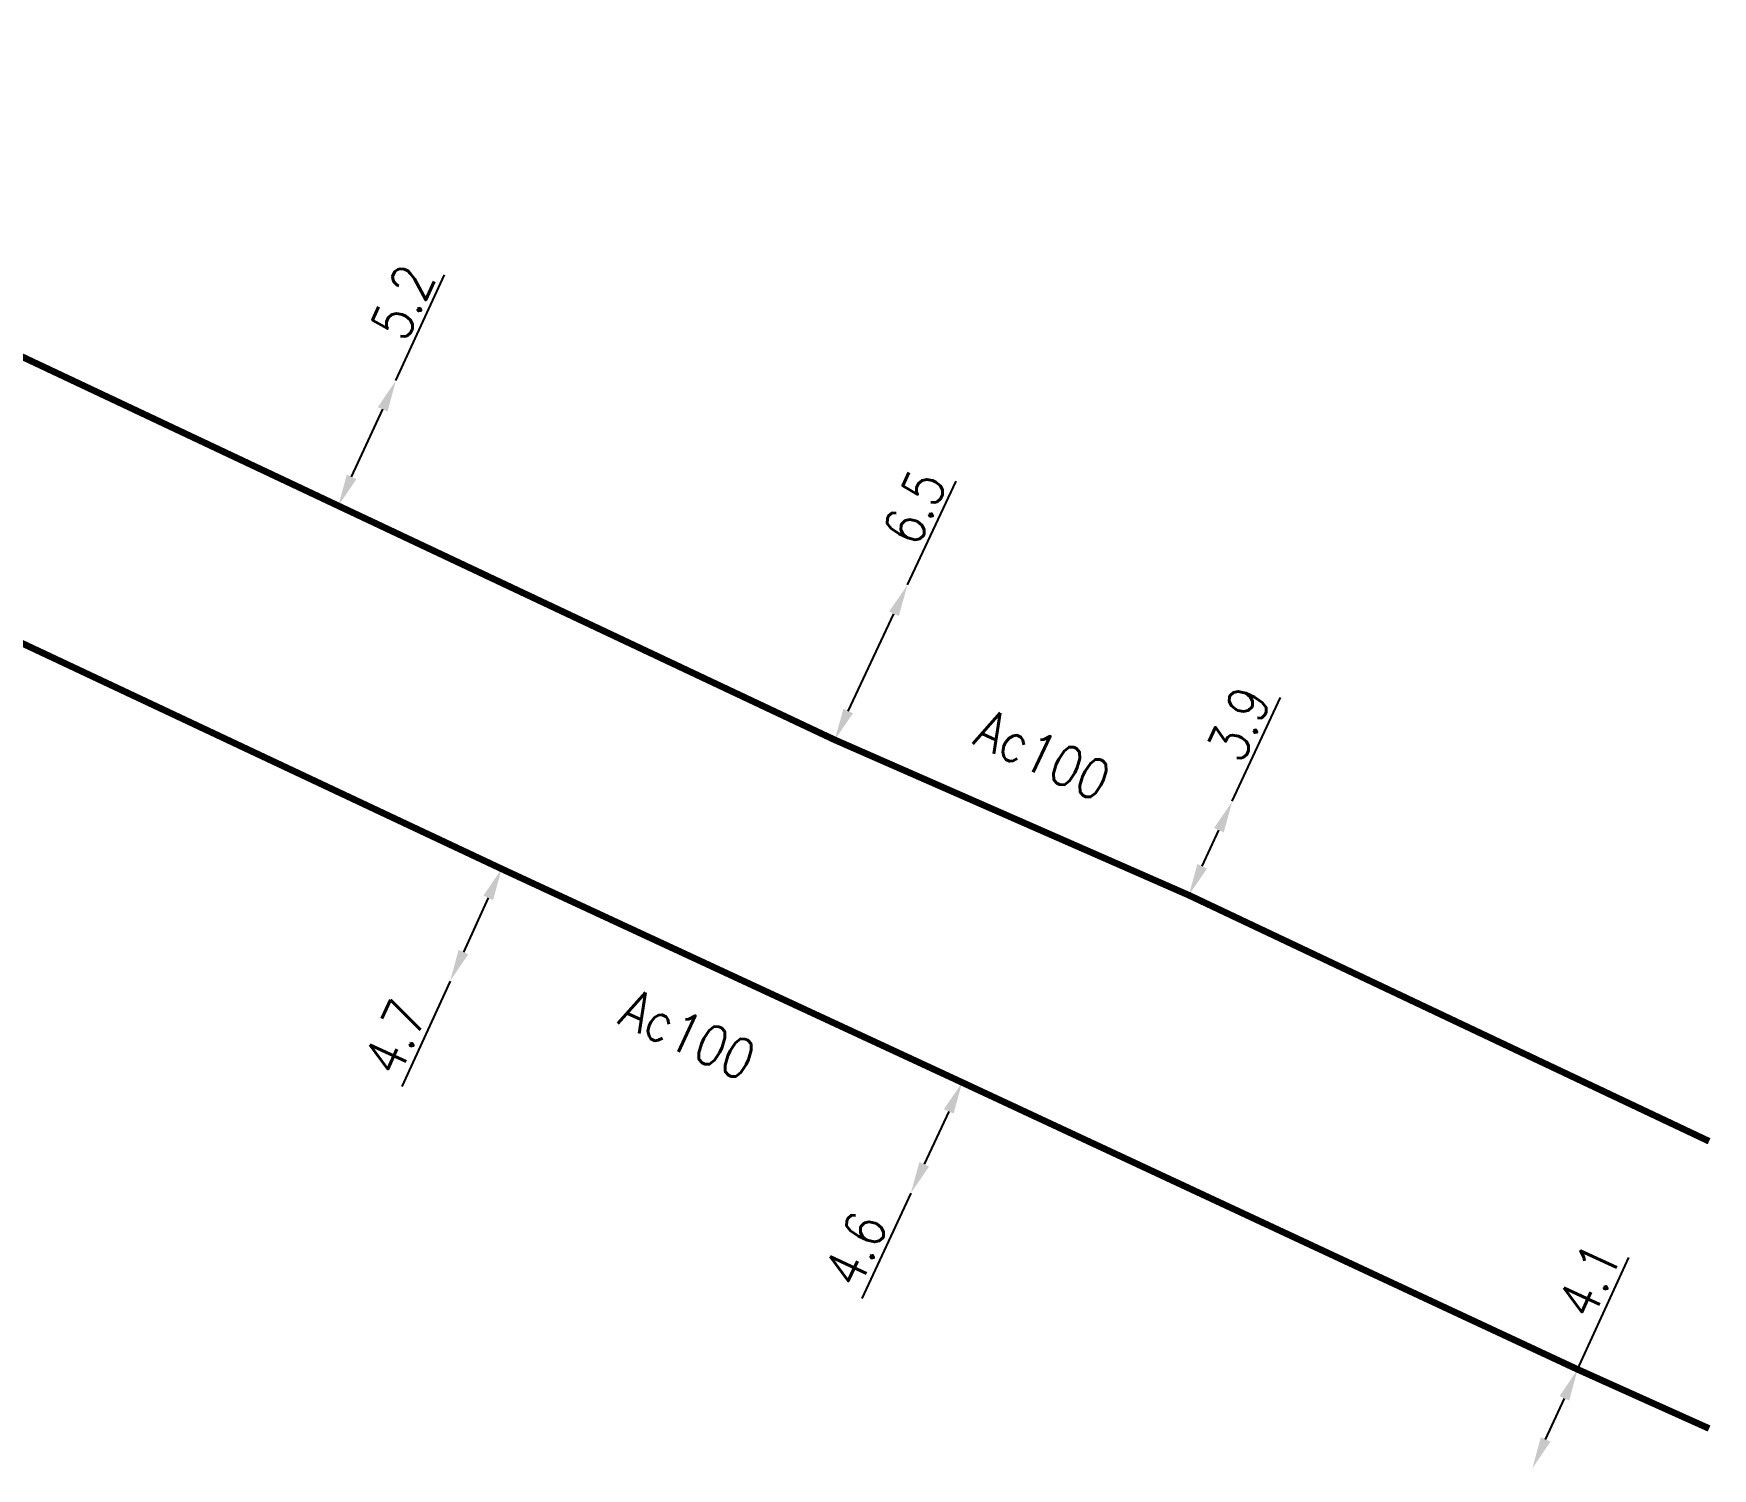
# Model space of a CAD drawing. Header units: millimetres. Extents: x 138988 to 140002, y 128990 to 130001.
# Drawn here: x 139936.9 to 140000.1, y 129784.7 to 129838.8 of the extents above; entities that cross this region are included whole.
import ezdxf

# ---------------------------------------------------------------- set-up
doc = ezdxf.new("R2010")
doc.units = ezdxf.units.MM
doc.header["$PDMODE"] = 34
doc.linetypes.add('L_25_AP', pattern=[2000, 1000, 1000])
doc.layers.get('Defpoints').update_dxf_attribs({"linetype": 'CONTINUOUS'})
doc.layers.add('L_150', color=1, linetype='CONTINUOUS')
doc.styles.get("Standard").update_dxf_attribs({"font": 'romans.shx', "width": 0.85})
doc.dimstyles.get("Standard").update_dxf_attribs({"dimtxt": 1.5, "dimasz": 1.2, "dimexe": 0.625, "dimexo": 0.625, "dimgap": 0.25, "dimtad": 1, "dimdec": 1, "dimzin": 0, "dimdsep": 46, "dimtxsty": 'Standard', "dimcen": -0.5, "dimadec": 0, "dimazin": 0, "dimtfac": 1, "dimtdec": 1, "dimtmove": 0, "dimatfit": 3, "dimfxl": 0, "dimtolj": 1, "dimtzin": 0, "dimarcsym": 0})

# ---------------------------------------------------------------- blocks, each defined once
blk = doc.blocks.new('*D152')
at = {"layer": 'Defpoints', "color": 0, "linetype": 'Continuous', "ltscale": 0.05, "transparency": 16777216}
for p in [(139982.042, 129809.859), (139982.042, 129809.859), (139980.404, 129806.32)]:
    blk.add_point(p, dxfattribs=at)
at = {"layer": 'L_150', "color": 0, "linetype": 'Continuous', "lineweight": -2, "ltscale": 0.05, "transparency": 16777216}
for p, q in [((139982.042, 129809.859), (139983.853, 129813.772)), ((139980.908, 129807.409), (139981.538, 129808.77))]:
    blk.add_line(p, q, dxfattribs=at)
at = {"layer": 'L_150', "color": 0, "linetype": 'Continuous', "ltscale": 0.05, "transparency": 16777216}
for points in [[(139981.357, 129808.854), (139981.72, 129808.686), (139982.042, 129809.859)], [(139980.727, 129807.493), (139981.09, 129807.325), (139980.404, 129806.32)]]:
    blk.add_solid(points, dxfattribs=at)
at = {"layer": 'L_150', "color": 0, "linetype": 'Continuous', "ltscale": 0.05, "transparency": 16777216, "insert": (139982.292, 129812.78), "char_height": 1.5, "attachment_point": 5, "rotation": 65.16483}
blk.add_mtext('\\A1;3.9', dxfattribs=at)
blk = doc.blocks.new('*D153')
at = {"layer": 'Defpoints', "color": 0, "linetype": 'Continuous', "ltscale": 0.05, "transparency": 16777216}
for p in [(139969.809, 129818.009), (139969.809, 129818.009), (139967.066, 129812.171)]:
    blk.add_point(p, dxfattribs=at)
at = {"layer": 'L_150', "color": 0, "linetype": 'Continuous', "lineweight": -2, "ltscale": 0.05, "transparency": 16777216}
for p, q in [((139969.809, 129818.009), (139971.642, 129821.911)), ((139967.576, 129813.257), (139969.299, 129816.923))]:
    blk.add_line(p, q, dxfattribs=at)
at = {"layer": 'L_150', "color": 0, "linetype": 'Continuous', "ltscale": 0.05, "transparency": 16777216}
for points in [[(139969.118, 129817.008), (139969.48, 129816.838), (139969.809, 129818.009)], [(139967.395, 129813.342), (139967.758, 129813.172), (139967.066, 129812.171)]]:
    blk.add_solid(points, dxfattribs=at)
at = {"layer": 'L_150', "color": 0, "linetype": 'Continuous', "ltscale": 0.05, "transparency": 16777216, "insert": (139970.076, 129820.928), "char_height": 1.5, "attachment_point": 5, "rotation": 64.83425}
blk.add_mtext('\\A1;6.5', dxfattribs=at)
blk = doc.blocks.new('*D154')
at = {"layer": 'Defpoints', "color": 0, "linetype": 'Continuous', "ltscale": 0.05, "transparency": 16777216}
for p in [(139950.542, 129825.712), (139950.542, 129825.712), (139948.37, 129820.987)]:
    blk.add_point(p, dxfattribs=at)
at = {"layer": 'L_150', "color": 0, "linetype": 'Continuous', "lineweight": -2, "ltscale": 0.05, "transparency": 16777216}
for p, q in [((139950.542, 129825.712), (139952.368, 129829.684)), ((139948.872, 129822.077), (139950.041, 129824.622))]:
    blk.add_line(p, q, dxfattribs=at)
at = {"layer": 'L_150', "color": 0, "linetype": 'Continuous', "ltscale": 0.05, "transparency": 16777216}
for points in [[(139949.859, 129824.705), (139950.223, 129824.538), (139950.542, 129825.712)], [(139948.69, 129822.161), (139949.053, 129821.994), (139948.37, 129820.987)]]:
    blk.add_solid(points, dxfattribs=at)
at = {"layer": 'L_150', "color": 0, "linetype": 'Continuous', "ltscale": 0.05, "transparency": 16777216, "insert": (139950.797, 129828.661), "char_height": 1.5, "attachment_point": 5, "rotation": 65.3161}
blk.add_mtext('\\A1;5.2', dxfattribs=at)
blk = doc.blocks.new('*D155')
at = {"layer": 'Defpoints', "color": 0, "linetype": 'Continuous', "ltscale": 0.05, "transparency": 16777216}
for p in [(139954.519, 129807.312), (139952.581, 129803.085), (139952.581, 129803.085)]:
    blk.add_point(p, dxfattribs=at)
at = {"layer": 'L_150', "color": 0, "linetype": 'Continuous', "lineweight": -2, "ltscale": 0.05, "transparency": 16777216}
for p, q in [((139954.019, 129806.221), (139953.081, 129804.176)), ((139952.581, 129803.085), (139950.759, 129799.111))]:
    blk.add_line(p, q, dxfattribs=at)
at = {"layer": 'L_150', "color": 0, "linetype": 'Continuous', "ltscale": 0.05, "transparency": 16777216}
for points in [[(139953.837, 129806.304), (139954.2, 129806.138), (139954.519, 129807.312)], [(139952.899, 129804.259), (139953.263, 129804.092), (139952.581, 129803.085)]]:
    blk.add_solid(points, dxfattribs=at)
at = {"layer": 'L_150', "color": 0, "linetype": 'Continuous', "ltscale": 0.05, "transparency": 16777216, "insert": (139950.511, 129800.969), "char_height": 1.5, "attachment_point": 5, "rotation": 65.37253}
blk.add_mtext('\\A1;4.7', dxfattribs=at)
blk = doc.blocks.new('*D156')
at = {"layer": 'Defpoints', "color": 0, "linetype": 'Continuous', "ltscale": 0.05, "transparency": 16777216}
for p in [(139971.867, 129799.266), (139969.932, 129795.093), (139969.932, 129795.093)]:
    blk.add_point(p, dxfattribs=at)
at = {"layer": 'L_150', "color": 0, "linetype": 'Continuous', "lineweight": -2, "ltscale": 0.05, "transparency": 16777216}
for p, q in [((139971.362, 129798.178), (139970.437, 129796.182)), ((139969.932, 129795.093), (139968.093, 129791.127))]:
    blk.add_line(p, q, dxfattribs=at)
at = {"layer": 'L_150', "color": 0, "linetype": 'Continuous', "ltscale": 0.05, "transparency": 16777216}
for points in [[(139971.181, 129798.262), (139971.544, 129798.093), (139971.867, 129799.266)], [(139970.255, 129796.266), (139970.618, 129796.098), (139969.932, 129795.093)]]:
    blk.add_solid(points, dxfattribs=at)
at = {"layer": 'L_150', "color": 0, "linetype": 'Continuous', "ltscale": 0.05, "transparency": 16777216, "insert": (139967.853, 129792.986), "char_height": 1.5, "attachment_point": 5, "rotation": 65.12641}
blk.add_mtext('\\A1;4.6', dxfattribs=at)
blk = doc.blocks.new('*D157')
at = {"layer": 'Defpoints', "color": 0, "linetype": 'Continuous', "ltscale": 0.05, "transparency": 16777216}
for p in [(139995.047, 129788.457), (139993.344, 129784.727), (139993.344, 129784.727)]:
    blk.add_point(p, dxfattribs=at)
at = {"layer": 'L_150', "color": 0, "linetype": 'Continuous', "lineweight": -2, "ltscale": 0.05, "transparency": 16777216}
for p, q in [((139995.047, 129788.457), (139996.972, 129792.674)), ((139993.842, 129785.819), (139994.548, 129787.365))]:
    blk.add_line(p, q, dxfattribs=at)
at = {"layer": 'L_150', "color": 0, "linetype": 'Continuous', "ltscale": 0.05, "transparency": 16777216}
for points in [[(139994.366, 129787.448), (139994.73, 129787.282), (139995.047, 129788.457)], [(139993.66, 129785.902), (139994.024, 129785.736), (139993.344, 129784.727)]]:
    blk.add_solid(points, dxfattribs=at)
at = {"layer": 'L_150', "color": 0, "linetype": 'Continuous', "ltscale": 0.05, "transparency": 16777216, "insert": (139995.479, 129791.812), "char_height": 1.5, "attachment_point": 5, "rotation": 65.46499}
blk.add_mtext('\\A1;4.1', dxfattribs=at)

msp = doc.modelspace()

# ---------------------------------------------------------------- linework, layer by layer
at = {"layer": 'L_150', "linetype": 'L_25_AP', "ltscale": 0.05, "const_width": 0.25, "flags": 128}
for points in [[(139914.722, 129838.65), (139925.384, 129831.872), (139931.189, 129829.088), (139948.37, 129820.987), (139967.066, 129812.171), (139980.404, 129806.32), (140000, 129797.051)], [(139912.604, 129828.005), (139932.958, 129817.458), (139954.519, 129807.312), (139971.867, 129799.266), (139995.047, 129788.457), (140000, 129786.23)]]:
    msp.add_lwpolyline(points, dxfattribs=at)

# ---------------------------------------------------------------- texts
at = {"layer": 'L_150', "linetype": 'Continuous', "width": 0.85}
for p in [(139972.22, 129812.038), (139958.854, 129801.509)]:
    msp.add_text('Ac100', height=1.5, rotation=334.94219, dxfattribs=at).set_placement(p)

# ---------------------------------------------------------------- dimensions: what is measured, and where the dimension line sits
at = {"layer": 'L_150', "linetype": 'Continuous', "ltscale": 0.05}
for base, p1, p2, angle, picture, middle in [((139950.542, 129825.712), (139948.37, 129820.987), (139950.542, 129825.712), 245.3161, '*D154', (139951.705, 129828.243)), ((139969.809, 129818.009), (139967.066, 129812.171), (139969.809, 129818.009), 244.83425, '*D153', (139970.981, 129820.503)), ((139982.042, 129809.859), (139980.404, 129806.32), (139982.042, 129809.859), 245.16483, '*D152', (139983.2, 129812.36)), ((139952.5809, 129803.0848), (139954.5186, 129807.3118), (139952.5809, 129803.0848), 65.37253, '*D155', (139951.4201, 129800.5525)), ((139969.932, 129795.093), (139971.867, 129799.266), (139969.932, 129795.093), 65.12641, '*D156', (139968.76, 129792.566)), ((139993.344, 129784.727), (139995.047, 129788.457), (139993.344, 129784.727), 65.46499, '*D157', (139996.389, 129791.397))]:
    dim = msp.add_linear_dim(base=base, p1=p1, p2=p2, angle=angle, dimstyle='Standard', dxfattribs=at)
    dim.commit()
    dim.dimension.update_dxf_attribs({"geometry": picture, "text_midpoint": middle, "dimtype": 160})

doc.saveas('drawing.dxf')
